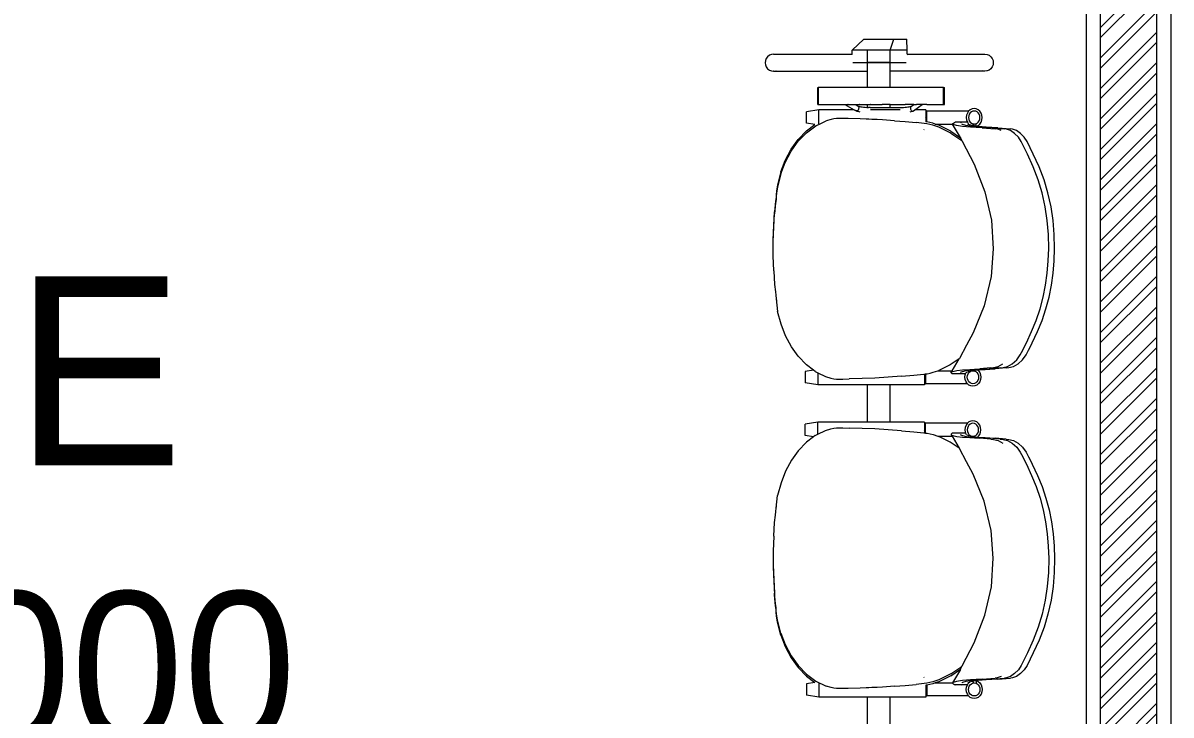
# Model space of a CAD drawing. Header units: millimetres. Extents: x -280308 to 6402717, y -14 to 2073074.
# Drawn here: x -21895 to -19867, y 636369 to 637591 of the extents above; entities that cross this region are included whole.
import ezdxf

# ---------------------------------------------------------------- set-up
doc = ezdxf.new("R2010")
doc.units = ezdxf.units.MM
doc.layers.get('0').update_dxf_attribs({"lineweight": 0})
for name, color, linetype, lineweight in [('A-ALINE-3', 111, 'Continuous', 15), ('A-ALINE-6', 117, 'Continuous', 9), ('A-FURN-EQPM', 177, 'Continuous', 0)]:
    doc.layers.add(name, color=color, linetype=linetype, lineweight=lineweight)
doc.layers.add('A-FILL-1', color=7, linetype='Continuous', lineweight=0, true_color=0x454545)
doc.layers.add('A-TEXT', color=254, linetype='Continuous')
doc.styles.add('Annotative', font='arial.ttf', dxfattribs={"height": 1.25})

# ---------------------------------------------------------------- blocks, each defined once
blk = doc.blocks.new('A$C52fb07ff')
at = {"layer": 'A-FILL-1', "ltscale": 0.25}
h = blk.add_hatch(dxfattribs=at)
h.set_pattern_fill('ANSI32', color=256, scale=4, angle=180)
h.set_pattern_definition([(225, (130700.98, -42918.705), (26.940768, -26.940768), []), (225, (130683.02, -42918.705), (26.940768, -26.940768), [])])
h.paths.add_polyline_path([(26022.8, -9372), (26022.8, -19522), (26122.8, -19522), (26122.8, -9372)])
at = {"layer": 'A-ALINE-3', "linetype": 'Continuous'}
blk.add_lwpolyline([(26022.8, -9372), (26022.8, -19522), (26122.8, -19522), (26122.8, -9372)], close=True, dxfattribs=at)
at = {"layer": 'A-ALINE-6'}
blk.add_lwpolyline([(25997.8, -9372), (25997.8, -19522), (26147.8, -19522), (26147.8, -9372)], close=True, dxfattribs=at)
blk = doc.blocks.new('A$C3a0a0d7c')
at = {"color": 0, "linetype": 'ByBlock', "lineweight": -2}
for p, q in [((-0.0967, -0.077), (-0.0758, -0.0575)), ((-0.0758, -0.0575), (-0.0232, -0.0575)), ((-0.0292, -0.077), (-0.0232, -0.0575)), ((-0.0232, -0.0575), (0, -0.0575)), ((0.0006, -0.077), (0, -0.0575)), ((-0.0967, -0.084), (-0.0967, -0.077)), ((-0.0692, -0.077), (-0.0967, -0.077)), ((-0.0292, -0.077), (-0.0692, -0.077)), ((-0.0692, -0.0985), (-0.0692, -0.077)), ((-0.0292, -0.0985), (-0.0292, -0.077)), ((0.0006, -0.077), (-0.0292, -0.077)), ((0.0006, -0.084), (0.0006, -0.077)), ((-0.2497, -0.0951), (-0.2502, -0.099)), ((-0.2502, -0.099), (-0.2497, -0.1029)), ((-0.2482, -0.0915), (-0.2497, -0.0951)), ((-0.2458, -0.0884), (-0.2482, -0.0915)), ((-0.2427, -0.086), (-0.2458, -0.0884)), ((-0.2391, -0.0845), (-0.2427, -0.086)), ((-0.2352, -0.084), (-0.2391, -0.0845)), ((-0.2352, -0.084), (-0.0967, -0.084)), ((-0.0967, -0.0846), (-0.0967, -0.084)), ((-0.0692, -0.099), (-0.0954, -0.099)), ((-0.0292, -0.0985), (-0.0692, -0.0985)), ((-0.0692, -0.099), (-0.0692, -0.0985)), ((-0.0292, -0.099), (-0.0692, -0.099)), ((-0.0692, -0.114), (-0.0692, -0.099)), ((-0.0292, -0.099), (-0.0292, -0.0985)), ((-0.0292, -0.114), (-0.0292, -0.099)), ((-0.0011, -0.099), (-0.0292, -0.099)), ((0.0006, -0.084), (0.0005, -0.084)), ((0.0006, -0.084), (0.1378, -0.084)), ((0.0006, -0.086), (0.0006, -0.0859)), ((0.1378, -0.084), (0.1416, -0.0845)), ((0.1416, -0.0845), (0.1452, -0.086)), ((0.1452, -0.086), (0.1484, -0.0884)), ((0.1484, -0.0884), (0.1507, -0.0915)), ((0.1507, -0.0915), (0.1522, -0.0951)), ((0.1522, -0.0951), (0.1527, -0.099)), ((0.1527, -0.099), (0.1522, -0.1029)), ((-0.2497, -0.1029), (-0.2482, -0.1065)), ((-0.2482, -0.1065), (-0.2458, -0.1096)), ((-0.2458, -0.1096), (-0.2427, -0.112)), ((-0.2427, -0.112), (-0.2391, -0.1135)), ((-0.2391, -0.1135), (-0.2352, -0.114)), ((-0.2386, -0.1135), (-0.235, -0.114)), ((-0.235, -0.114), (-0.2352, -0.114)), ((-0.2349, -0.114), (-0.235, -0.114)), ((-0.2349, -0.114), (-0.2347, -0.114)), ((-0.2347, -0.114), (-0.2308, -0.1135)), ((-0.2347, -0.114), (-0.2314, -0.1135)), ((-0.2347, -0.114), (-0.0692, -0.114)), ((-0.0692, -0.1429), (-0.0692, -0.114)), ((-0.0292, -0.1429), (-0.0292, -0.114)), ((0.1372, -0.114), (-0.0292, -0.114)), ((0.1372, -0.114), (0.1334, -0.1135)), ((0.1372, -0.114), (0.1339, -0.1135)), ((0.1372, -0.114), (0.1374, -0.114)), ((0.1375, -0.114), (0.1374, -0.114)), ((0.1411, -0.1135), (0.1375, -0.114)), ((0.1378, -0.114), (0.1375, -0.114)), ((0.1416, -0.1135), (0.1378, -0.114)), ((0.1452, -0.112), (0.1416, -0.1135)), ((0.1484, -0.1096), (0.1452, -0.112)), ((0.1507, -0.1065), (0.1484, -0.1096)), ((0.1522, -0.1029), (0.1507, -0.1065)), ((-0.1571, -0.143), (-0.1571, -0.143)), ((-0.1569, -0.143), (-0.1571, -0.143)), ((-0.1571, -0.1729), (-0.1571, -0.143)), ((-0.1569, -0.143), (-0.1568, -0.143)), ((-0.1568, -0.143), (-0.1566, -0.143)), ((-0.1559, -0.143), (-0.1566, -0.143)), ((-0.1559, -0.143), (-0.1557, -0.143)), ((-0.1438, -0.1429), (-0.1557, -0.143)), ((-0.1557, -0.1729), (-0.1557, -0.143)), ((-0.0692, -0.1429), (-0.1438, -0.1429)), ((-0.0292, -0.1429), (-0.0692, -0.1429)), ((0.0648, -0.143), (-0.0292, -0.1429)), ((0.0648, -0.143), (0.0653, -0.143)), ((0.0648, -0.1729), (0.0648, -0.143)), ((0.0653, -0.143), (0.0658, -0.143)), ((0.0662, -0.143), (0.0658, -0.143)), ((0.0662, -0.143), (0.0664, -0.143)), ((0.0662, -0.143), (0.0662, -0.143)), ((0.0664, -0.143), (0.0665, -0.143)), ((0.0665, -0.1729), (0.0665, -0.143)), ((-0.1551, -0.1822), (-0.1771, -0.186)), ((-0.1571, -0.1729), (-0.1571, -0.1729)), ((-0.1571, -0.1729), (-0.157, -0.1729)), ((-0.157, -0.1729), (-0.1569, -0.1729)), ((-0.1569, -0.1729), (-0.1568, -0.1729)), ((-0.1568, -0.1729), (-0.1566, -0.1729)), ((-0.1566, -0.1729), (-0.1564, -0.1729)), ((-0.1564, -0.1729), (-0.1562, -0.1729)), ((-0.1562, -0.1729), (-0.1559, -0.1729)), ((-0.1559, -0.1729), (-0.1557, -0.1729)), ((-0.1557, -0.1729), (-0.1554, -0.1729)), ((-0.1554, -0.1729), (-0.1543, -0.1729)), ((-0.0929, -0.1822), (-0.1551, -0.1822)), ((-0.1551, -0.2071), (-0.1551, -0.1822)), ((-0.1543, -0.1729), (-0.1438, -0.1728)), ((-0.1438, -0.1728), (-0.1425, -0.1729)), ((-0.1425, -0.1729), (-0.1243, -0.1728)), ((-0.1243, -0.1728), (-0.1232, -0.1728)), ((-0.1232, -0.1728), (-0.1094, -0.1728)), ((-0.1094, -0.1728), (-0.1093, -0.1728)), ((-0.1093, -0.1728), (-0.0929, -0.1822)), ((-0.1093, -0.1728), (-0.1044, -0.1728)), ((-0.1036, -0.1728), (-0.1044, -0.1728)), ((-0.1036, -0.1728), (-0.0915, -0.1728)), ((-0.0929, -0.1822), (-0.0905, -0.1836)), ((-0.0915, -0.1728), (-0.0914, -0.1728)), ((-0.0914, -0.1728), (-0.0871, -0.1753)), ((-0.0914, -0.1728), (-0.0842, -0.1728)), ((-0.0871, -0.1753), (-0.0863, -0.1756)), ((-0.0871, -0.1753), (-0.0866, -0.1755)), ((-0.0866, -0.1755), (-0.0859, -0.1762)), ((-0.0863, -0.1756), (-0.0849, -0.176)), ((-0.0855, -0.1817), (-0.0861, -0.1826)), ((-0.0859, -0.1762), (-0.0853, -0.1771)), ((-0.0851, -0.1805), (-0.0855, -0.1817)), ((-0.0853, -0.1771), (-0.085, -0.1782)), ((-0.0849, -0.1794), (-0.0851, -0.1805)), ((-0.085, -0.1782), (-0.0849, -0.1794)), ((-0.0849, -0.176), (-0.0831, -0.1764)), ((-0.0838, -0.1728), (-0.0842, -0.1728)), ((-0.0838, -0.1728), (-0.0692, -0.1728)), ((-0.0831, -0.1764), (-0.0811, -0.1768)), ((-0.0811, -0.1768), (-0.0788, -0.1771)), ((-0.0788, -0.1771), (-0.0763, -0.1774)), ((-0.0763, -0.1774), (-0.0736, -0.1776)), ((-0.0736, -0.1776), (-0.0708, -0.1779)), ((-0.0708, -0.1779), (-0.0692, -0.1779)), ((-0.0692, -0.1779), (-0.0692, -0.1728)), ((-0.0692, -0.1728), (-0.0639, -0.1728)), ((-0.0692, -0.1779), (-0.0678, -0.178)), ((-0.0647, -0.1781), (-0.0678, -0.178)), ((-0.0647, -0.1781), (-0.0617, -0.1782)), ((-0.012, -0.1822), (-0.0642, -0.1822)), ((-0.0637, -0.1728), (-0.0639, -0.1728)), ((-0.0637, -0.1728), (-0.0437, -0.1728)), ((-0.0617, -0.1782), (-0.0584, -0.1782)), ((-0.0584, -0.1782), (-0.0292, -0.1782)), ((-0.0437, -0.1728), (-0.0436, -0.1728)), ((-0.0292, -0.1728), (-0.0436, -0.1728)), ((-0.0292, -0.1782), (-0.0292, -0.1728)), ((-0.0292, -0.1728), (-0.0236, -0.1728)), ((-0.0292, -0.1782), (-0.0175, -0.1782)), ((-0.0236, -0.1728), (-0.0232, -0.1728)), ((-0.0232, -0.1728), (-0.0037, -0.1728)), ((-0.0175, -0.1782), (-0.0143, -0.1782)), ((-0.0143, -0.1782), (-0.0114, -0.1781)), ((-0.0114, -0.1781), (-0.0085, -0.178)), ((-0.0085, -0.178), (-0.0056, -0.1779)), ((-0.0056, -0.1779), (-0.0029, -0.1776)), ((-0.0037, -0.1728), (-0.003, -0.1728)), ((0.0123, -0.1728), (-0.003, -0.1728)), ((-0.0029, -0.1776), (-0.0004, -0.1774)), ((-0.0004, -0.1774), (0.002, -0.1771)), ((0.002, -0.1771), (0.0041, -0.1768)), ((0.0041, -0.1768), (0.006, -0.1764)), ((0.006, -0.1764), (0.0075, -0.176)), ((0.0063, -0.1787), (0.0062, -0.1798)), ((0.0062, -0.1798), (0.0064, -0.181)), ((0.0066, -0.1776), (0.0063, -0.1787)), ((0.0064, -0.181), (0.0068, -0.1821)), ((0.0072, -0.1767), (0.0066, -0.1776)), ((0.0068, -0.1821), (0.0074, -0.1831)), ((0.0079, -0.176), (0.0072, -0.1767)), ((0.0075, -0.176), (0.0083, -0.1758)), ((0.0079, -0.176), (0.0083, -0.1758)), ((0.0083, -0.1758), (0.0123, -0.1728)), ((0.0119, -0.184), (0.0144, -0.1822)), ((0.0124, -0.1728), (0.0123, -0.1728)), ((0.0124, -0.1728), (0.016, -0.1728)), ((0.0144, -0.1822), (0.0273, -0.1728)), ((0.0335, -0.1822), (0.0144, -0.1822)), ((0.016, -0.1728), (0.017, -0.1728)), ((0.0273, -0.1728), (0.017, -0.1728)), ((0.0354, -0.1729), (0.0273, -0.1728)), ((0.0273, -0.1728), (0.0273, -0.1728)), ((0.0335, -0.1822), (0.0335, -0.2032)), ((0.0354, -0.1729), (0.0367, -0.1728)), ((0.0367, -0.1728), (0.0544, -0.1729)), ((0.0544, -0.1729), (0.0559, -0.1729)), ((0.0559, -0.1729), (0.0633, -0.1729)), ((0.0633, -0.1729), (0.0641, -0.1729)), ((0.0647, -0.1729), (0.0641, -0.1729)), ((0.0648, -0.1729), (0.0647, -0.1729)), ((0.0648, -0.1729), (0.0653, -0.1729)), ((0.0653, -0.1729), (0.0653, -0.1729)), ((0.0653, -0.1729), (0.0658, -0.1729)), ((0.0658, -0.1729), (0.0658, -0.1729)), ((0.0658, -0.1729), (0.0662, -0.1729)), ((0.0662, -0.1729), (0.0664, -0.1729)), ((0.0662, -0.1729), (0.0662, -0.1729)), ((0.0664, -0.1729), (0.0665, -0.1729)), ((0.112, -0.182), (0.1092, -0.1844)), ((0.1154, -0.1803), (0.112, -0.182)), ((0.119, -0.1798), (0.1154, -0.1803)), ((0.1226, -0.1803), (0.119, -0.1798)), ((0.126, -0.182), (0.1226, -0.1803)), ((0.1289, -0.1845), (0.126, -0.182)), ((-0.1771, -0.2058), (-0.1771, -0.186)), ((-0.1521, -0.2063), (-0.1427, -0.2018)), ((-0.1336, -0.1992), (-0.1427, -0.2018)), ((-0.1288, -0.1983), (-0.1336, -0.1992)), ((-0.124, -0.1976), (-0.1288, -0.1983)), ((-0.1189, -0.1976), (-0.124, -0.1976)), ((-0.1138, -0.1976), (-0.1189, -0.1976)), ((-0.1103, -0.1977), (-0.1138, -0.1976)), ((-0.1036, -0.1978), (-0.1103, -0.1977)), ((-0.0824, -0.1983), (-0.1036, -0.1978)), ((-0.0897, -0.184), (-0.0905, -0.1836)), ((-0.0887, -0.1841), (-0.0897, -0.184)), ((-0.0897, -0.184), (-0.0884, -0.1844)), ((-0.0878, -0.1839), (-0.0887, -0.1841)), ((-0.0884, -0.1844), (-0.0868, -0.1849)), ((-0.0869, -0.1834), (-0.0878, -0.1839)), ((-0.0861, -0.1826), (-0.0869, -0.1834)), ((-0.0868, -0.1849), (-0.0849, -0.1853)), ((-0.0849, -0.1853), (-0.0828, -0.1857)), ((-0.072, -0.1987), (-0.0824, -0.1983)), ((-0.0668, -0.1989), (-0.072, -0.1987)), ((-0.0616, -0.1991), (-0.0668, -0.1989)), ((-0.0569, -0.1993), (-0.0616, -0.1991)), ((-0.0522, -0.1995), (-0.0569, -0.1993)), ((-0.0427, -0.2001), (-0.0522, -0.1995)), ((-0.022, -0.2015), (-0.0427, -0.2001)), ((-0.022, -0.2015), (-0.0028, -0.2031)), ((0.0059, -0.1857), (0.0078, -0.1853)), ((0.0074, -0.1831), (0.0082, -0.1838)), ((0.0078, -0.1853), (0.0095, -0.1849)), ((0.0082, -0.1838), (0.0091, -0.1843)), ((0.0091, -0.1843), (0.01, -0.1845)), ((0.0095, -0.1849), (0.011, -0.1844)), ((0.01, -0.1845), (0.011, -0.1844)), ((0.011, -0.1844), (0.0119, -0.184)), ((0.0354, -0.1959), (0.0335, -0.1959)), ((0.0354, -0.1989), (0.0335, -0.1959)), ((0.1092, -0.1844), (0.0354, -0.1844)), ((0.0354, -0.2034), (0.0354, -0.1844)), ((0.1055, -0.1917), (0.105, -0.1959)), ((0.105, -0.1959), (0.1055, -0.2001)), ((0.1069, -0.1879), (0.1055, -0.1917)), ((0.1055, -0.2001), (0.1069, -0.204)), ((0.1091, -0.1845), (0.1069, -0.1879)), ((0.1094, -0.1929), (0.109, -0.1959)), ((0.109, -0.1959), (0.1094, -0.1989)), ((0.1092, -0.1844), (0.1091, -0.1845)), ((0.1103, -0.1902), (0.1094, -0.1929)), ((0.1094, -0.1989), (0.1103, -0.2017)), ((0.1119, -0.1878), (0.1103, -0.1902)), ((0.1103, -0.2017), (0.1119, -0.204)), ((0.114, -0.1859), (0.1119, -0.1878)), ((0.1164, -0.1848), (0.114, -0.1859)), ((0.119, -0.1844), (0.1164, -0.1848)), ((0.1216, -0.1848), (0.119, -0.1844)), ((0.124, -0.1859), (0.1216, -0.1848)), ((0.1261, -0.1878), (0.124, -0.1859)), ((0.1277, -0.1902), (0.1261, -0.1878)), ((0.1261, -0.204), (0.1277, -0.2017)), ((0.1287, -0.1929), (0.1277, -0.1902)), ((0.1277, -0.2017), (0.1287, -0.1989)), ((0.129, -0.1959), (0.1287, -0.1929)), ((0.1287, -0.1989), (0.129, -0.1959)), ((0.1311, -0.1879), (0.1289, -0.1845)), ((0.1325, -0.1917), (0.1311, -0.1879)), ((0.1311, -0.204), (0.1325, -0.2001)), ((0.133, -0.1959), (0.1325, -0.1917)), ((0.1325, -0.2001), (0.133, -0.1959)), ((-0.1918, -0.2344), (-0.1774, -0.2193)), ((-0.1918, -0.2379), (-0.1774, -0.2228)), ((-0.1774, -0.2193), (-0.1626, -0.2083)), ((-0.1774, -0.2228), (-0.1608, -0.2105)), ((-0.1626, -0.2083), (-0.1771, -0.2058)), ((-0.1626, -0.2083), (-0.1625, -0.2083)), ((-0.1608, -0.2105), (-0.1521, -0.2063)), ((-0.0028, -0.2031), (0.0167, -0.2048)), ((0.0261, -0.2058), (0.0167, -0.2048)), ((0.0308, -0.2063), (0.0261, -0.2058)), ((0.0306, -0.2168), (0.03, -0.2178)), ((0.0355, -0.2069), (0.0308, -0.2063)), ((0.0335, -0.2033), (0.0335, -0.2032)), ((0.0354, -0.2034), (0.0335, -0.2032)), ((0.0355, -0.2034), (0.0354, -0.2034)), ((0.0354, -0.2062), (0.0354, -0.2062)), ((0.0409, -0.2046), (0.0355, -0.2034)), ((0.0409, -0.2081), (0.0355, -0.2069)), ((0.0462, -0.2061), (0.0409, -0.2046)), ((0.0462, -0.2095), (0.0409, -0.2081)), ((0.0502, -0.2074), (0.0462, -0.2061)), ((0.0566, -0.213), (0.0462, -0.2095)), ((0.0566, -0.2096), (0.0502, -0.2074)), ((0.0502, -0.2074), (0.0805, -0.2074)), ((0.0776, -0.2198), (0.0566, -0.2096)), ((0.0776, -0.2233), (0.0566, -0.213)), ((0.0776, -0.2198), (0.0946, -0.2315)), ((0.0804, -0.2073), (0.081, -0.2066)), ((0.0819, -0.2083), (0.0804, -0.2073)), ((0.0805, -0.2074), (0.0804, -0.2073)), ((0.0946, -0.2313), (0.0805, -0.2074)), ((0.081, -0.2066), (0.0823, -0.2057)), ((0.0878, -0.2099), (0.0819, -0.2083)), ((0.0823, -0.2057), (0.0839, -0.2047)), ((0.0839, -0.2047), (0.0855, -0.2039)), ((0.0963, -0.204), (0.0855, -0.2039)), ((0.0984, -0.2116), (0.0878, -0.2099)), ((0.0948, -0.2047), (0.0963, -0.204)), ((0.0963, -0.204), (0.0965, -0.2039)), ((0.1022, -0.204), (0.0963, -0.204)), ((0.1069, -0.204), (0.0965, -0.2039)), ((0.0972, -0.2074), (0.0971, -0.2074)), ((0.0986, -0.2084), (0.0972, -0.2074)), ((0.1127, -0.2126), (0.0984, -0.2116)), ((0.1045, -0.21), (0.0986, -0.2084)), ((0.1151, -0.2116), (0.1045, -0.21)), ((0.1069, -0.204), (0.1069, -0.204)), ((0.1069, -0.204), (0.1091, -0.2073)), ((0.1093, -0.2084), (0.1079, -0.2074)), ((0.1091, -0.2073), (0.1109, -0.2089)), ((0.1109, -0.2089), (0.1093, -0.2084)), ((0.1151, -0.21), (0.1109, -0.2089)), ((0.1119, -0.204), (0.114, -0.2059)), ((0.1227, -0.2133), (0.1127, -0.2126)), ((0.114, -0.2059), (0.1164, -0.207)), ((0.1163, -0.2102), (0.1151, -0.21)), ((0.1294, -0.2127), (0.1151, -0.2116)), ((0.1182, -0.2076), (0.1163, -0.2102)), ((0.1226, -0.2112), (0.1163, -0.2102)), ((0.1164, -0.207), (0.119, -0.2074)), ((0.119, -0.2074), (0.119, -0.2065)), ((0.119, -0.2074), (0.1216, -0.207)), ((0.1216, -0.207), (0.1226, -0.2065)), ((0.1226, -0.2065), (0.124, -0.2059)), ((0.1226, -0.2112), (0.1226, -0.2065)), ((0.1231, -0.2112), (0.1226, -0.2112)), ((0.1333, -0.2141), (0.1227, -0.2133)), ((0.1231, -0.2112), (0.126, -0.2098)), ((0.1257, -0.2116), (0.1231, -0.2112)), ((0.124, -0.2059), (0.1261, -0.204)), ((0.1399, -0.2127), (0.1257, -0.2116)), ((0.126, -0.2098), (0.1289, -0.2073)), ((0.1289, -0.2073), (0.1311, -0.204)), ((0.1394, -0.2134), (0.1294, -0.2127)), ((0.1333, -0.2141), (0.156, -0.2159)), ((0.15, -0.2142), (0.1394, -0.2134)), ((0.1499, -0.2134), (0.1399, -0.2127)), ((0.1605, -0.2142), (0.1499, -0.2134)), ((0.15, -0.2142), (0.1727, -0.216)), ((0.1596, -0.2161), (0.156, -0.2159)), ((0.1665, -0.2189), (0.1596, -0.2161)), ((0.1605, -0.2142), (0.1831, -0.216)), ((0.1763, -0.2162), (0.1727, -0.216)), ((0.1832, -0.219), (0.1763, -0.2162)), ((0.1866, -0.2162), (0.1831, -0.216)), ((0.1904, -0.2239), (0.1832, -0.219)), ((0.1936, -0.219), (0.1866, -0.2162)), ((0.2007, -0.2239), (0.1936, -0.219)), ((-0.2041, -0.2517), (-0.1918, -0.2344)), ((-0.2041, -0.2551), (-0.1918, -0.2379)), ((0.0776, -0.2233), (0.0955, -0.2355)), ((0.0946, -0.2313), (0.0946, -0.2315)), ((0.0946, -0.2315), (0.0978, -0.2376)), ((0.0955, -0.2355), (0.0978, -0.2376)), ((0.0978, -0.2376), (0.1188, -0.2783)), ((0.197, -0.2305), (0.1904, -0.2239)), ((0.2022, -0.2384), (0.197, -0.2305)), ((0.2073, -0.2305), (0.2007, -0.2239)), ((0.2131, -0.2604), (0.2022, -0.2384)), ((0.2125, -0.2384), (0.2073, -0.2305)), ((0.2234, -0.2604), (0.2125, -0.2384)), ((-0.2148, -0.2717), (-0.2041, -0.2517)), ((-0.2148, -0.2751), (-0.2041, -0.2551)), ((0.2233, -0.2828), (0.2131, -0.2604)), ((0.2336, -0.2828), (0.2234, -0.2604)), ((-0.2225, -0.292), (-0.2148, -0.2717)), ((-0.2225, -0.2954), (-0.2148, -0.2751)), ((0.1188, -0.2783), (0.138, -0.3273)), ((0.2321, -0.3057), (0.2233, -0.2828)), ((0.2424, -0.3057), (0.2336, -0.2828)), ((-0.2225, -0.292), (-0.2282, -0.3149)), ((-0.2225, -0.2954), (-0.2282, -0.3184)), ((-0.2282, -0.3149), (-0.2299, -0.326)), ((-0.2282, -0.3184), (-0.2299, -0.3294)), ((0.239, -0.3291), (0.2321, -0.3057)), ((0.2493, -0.3291), (0.2424, -0.3057)), ((-0.2317, -0.3435), (-0.2324, -0.3499)), ((-0.2309, -0.3372), (-0.2317, -0.3435)), ((-0.2309, -0.3406), (-0.2317, -0.347)), ((-0.2305, -0.3316), (-0.2309, -0.3372)), ((-0.2305, -0.335), (-0.2309, -0.3406)), ((-0.2299, -0.326), (-0.2305, -0.3316)), ((-0.2299, -0.3294), (-0.2305, -0.335)), ((0.138, -0.3273), (0.1493, -0.3774)), ((0.2444, -0.3535), (0.239, -0.3291)), ((0.2547, -0.3535), (0.2493, -0.3291)), ((-0.2351, -0.3863), (-0.2336, -0.3627)), ((-0.2324, -0.3499), (-0.2336, -0.3627)), ((-0.2324, -0.3533), (-0.2336, -0.3662)), ((-0.2317, -0.347), (-0.2324, -0.3533)), ((0.248, -0.3779), (0.2444, -0.3535)), ((0.2583, -0.3779), (0.2547, -0.3535)), ((-0.2351, -0.3898), (-0.2336, -0.3662)), ((0.1493, -0.3774), (0.1527, -0.4278)), ((0.25, -0.4025), (0.248, -0.3779)), ((0.2603, -0.4025), (0.2583, -0.3779)), ((-0.2359, -0.4118), (-0.2351, -0.3863)), ((-0.2359, -0.4153), (-0.2351, -0.3898)), ((0.2505, -0.4273), (0.25, -0.4025)), ((0.2608, -0.4273), (0.2603, -0.4025)), ((-0.2359, -0.4153), (-0.2359, -0.4118)), ((-0.2359, -0.4369), (-0.2359, -0.4153)), ((-0.2359, -0.4369), (-0.2359, -0.4369)), ((-0.2359, -0.4403), (-0.2359, -0.4369)), ((-0.235, -0.4665), (-0.2359, -0.4403)), ((0.1527, -0.4278), (0.1488, -0.4769)), ((0.2498, -0.449), (0.2505, -0.4273)), ((0.2601, -0.449), (0.2608, -0.4273)), ((0.248, -0.4705), (0.2498, -0.449)), ((0.2583, -0.4705), (0.2601, -0.449)), ((-0.235, -0.4665), (-0.2335, -0.4906)), ((0.1488, -0.4769), (0.1364, -0.5286)), ((0.2451, -0.4919), (0.248, -0.4705)), ((0.2554, -0.4919), (0.2583, -0.4705)), ((-0.2335, -0.4906), (-0.2322, -0.5035)), ((-0.2322, -0.5035), (-0.2315, -0.5099)), ((0.2408, -0.5133), (0.2451, -0.4919)), ((0.2511, -0.5133), (0.2554, -0.4919)), ((-0.2315, -0.5099), (-0.2308, -0.5163)), ((-0.2308, -0.5163), (-0.2304, -0.5218)), ((-0.2305, -0.5163), (-0.2304, -0.5183)), ((-0.2304, -0.5183), (-0.2301, -0.5206)), ((-0.2304, -0.5218), (-0.2298, -0.5272)), ((0.2353, -0.534), (0.2408, -0.5133)), ((0.2456, -0.534), (0.2511, -0.5133)), ((-0.2298, -0.5272), (-0.2281, -0.5382)), ((-0.2222, -0.5608), (-0.2281, -0.5382)), ((0.1364, -0.5286), (0.117, -0.5763)), ((0.2285, -0.5542), (0.2353, -0.534)), ((0.2388, -0.5542), (0.2456, -0.534)), ((-0.2144, -0.5812), (-0.2222, -0.5608)), ((0.2204, -0.574), (0.2285, -0.5542)), ((0.2307, -0.574), (0.2388, -0.5542)), ((-0.2037, -0.6011), (-0.2144, -0.5812)), ((0.117, -0.5763), (0.1056, -0.5978)), ((0.2113, -0.5936), (0.2204, -0.574)), ((0.2216, -0.5936), (0.2307, -0.574)), ((-0.1919, -0.6175), (-0.2037, -0.6011)), ((0.1056, -0.5978), (0.093, -0.6214)), ((0.2002, -0.6151), (0.2046, -0.6068)), ((0.2046, -0.6068), (0.208, -0.6002)), ((0.208, -0.6002), (0.2113, -0.5936)), ((0.2105, -0.6151), (0.2149, -0.6068)), ((0.2149, -0.6068), (0.2183, -0.6002)), ((0.2183, -0.6002), (0.2216, -0.5936)), ((-0.1772, -0.6328), (-0.1919, -0.6175)), ((0.0927, -0.6218), (0.0767, -0.6328)), ((0.0799, -0.643), (0.0927, -0.6218)), ((0.0927, -0.6218), (0.093, -0.6214)), ((0.1862, -0.6309), (0.1941, -0.6238)), ((0.1941, -0.6238), (0.2002, -0.6151)), ((0.1966, -0.6309), (0.2044, -0.6238)), ((0.2044, -0.6238), (0.2105, -0.6151)), ((-0.1649, -0.6421), (-0.1794, -0.6446)), ((-0.1794, -0.6446), (-0.1794, -0.6644)), ((-0.1649, -0.6421), (-0.1772, -0.6328)), ((-0.1616, -0.6445), (-0.1649, -0.6421)), ((-0.1616, -0.6445), (-0.1574, -0.6466)), ((-0.1574, -0.6466), (-0.1435, -0.6534)), ((-0.1574, -0.6466), (-0.1574, -0.6682)), ((0.0331, -0.6488), (0.0357, -0.6485)), ((0.0357, -0.6485), (0.0411, -0.6473)), ((0.0411, -0.6473), (0.0464, -0.6459)), ((0.0464, -0.6459), (0.055, -0.643)), ((0.055, -0.643), (0.0567, -0.6424)), ((0.055, -0.643), (0.0799, -0.643)), ((0.0767, -0.6328), (0.0567, -0.6424)), ((0.0781, -0.6468), (0.0782, -0.6458)), ((0.0798, -0.6483), (0.0781, -0.6468)), ((0.0782, -0.6458), (0.0799, -0.643)), ((0.0782, -0.6458), (0.0815, -0.6445)), ((0.0806, -0.6485), (0.0798, -0.6483)), ((0.0819, -0.6486), (0.0806, -0.6485)), ((0.0815, -0.6445), (0.0881, -0.6429)), ((0.0986, -0.6487), (0.0819, -0.6486)), ((0.0881, -0.6429), (0.0981, -0.6416)), ((0.0949, -0.6459), (0.095, -0.6458)), ((0.095, -0.6458), (0.0982, -0.6446)), ((0.0981, -0.6416), (0.111, -0.6407)), ((0.0982, -0.6446), (0.1048, -0.6429)), ((0.1, -0.6487), (0.0986, -0.6487)), ((0.1, -0.6487), (0.0986, -0.6487)), ((0.1038, -0.6487), (0.1, -0.6487)), ((0.1032, -0.6503), (0.1038, -0.6487)), ((0.1038, -0.6487), (0.1046, -0.6464)), ((0.1046, -0.6464), (0.1051, -0.6457)), ((0.1048, -0.6429), (0.1148, -0.6417)), ((0.1062, -0.6456), (0.1089, -0.6446)), ((0.1071, -0.6515), (0.1081, -0.6487)), ((0.1081, -0.6487), (0.1097, -0.6463)), ((0.1089, -0.6446), (0.1154, -0.6429)), ((0.1097, -0.6463), (0.1117, -0.6445)), ((0.111, -0.6407), (0.1196, -0.6402)), ((0.1117, -0.6445), (0.1141, -0.6434)), ((0.1141, -0.6434), (0.1167, -0.643)), ((0.1148, -0.6417), (0.1276, -0.6408)), ((0.1154, -0.6429), (0.1162, -0.6428)), ((0.1162, -0.6428), (0.1203, -0.6423)), ((0.1167, -0.643), (0.1193, -0.6434)), ((0.1167, -0.643), (0.1167, -0.6439)), ((0.1193, -0.6434), (0.1203, -0.6439)), ((0.1196, -0.6402), (0.1287, -0.6395)), ((0.1203, -0.6423), (0.1251, -0.6417)), ((0.1203, -0.6423), (0.1203, -0.6439)), ((0.1203, -0.6439), (0.1217, -0.6445)), ((0.1217, -0.6445), (0.1238, -0.6463)), ((0.1238, -0.6463), (0.1254, -0.6487)), ((0.1251, -0.6417), (0.1266, -0.6431)), ((0.1251, -0.6417), (0.1254, -0.6417)), ((0.1254, -0.6417), (0.1382, -0.6408)), ((0.1254, -0.6487), (0.1264, -0.6515)), ((0.1266, -0.6431), (0.1289, -0.6464)), ((0.1276, -0.6408), (0.1362, -0.6402)), ((0.1481, -0.6381), (0.1287, -0.6395)), ((0.1289, -0.6464), (0.1302, -0.6503)), ((0.1362, -0.6402), (0.1454, -0.6396)), ((0.1382, -0.6408), (0.1467, -0.6402)), ((0.1648, -0.6381), (0.1454, -0.6396)), ((0.1467, -0.6402), (0.1559, -0.6396)), ((0.1481, -0.6381), (0.1533, -0.6374)), ((0.1533, -0.6374), (0.1612, -0.6356)), ((0.1752, -0.6381), (0.1559, -0.6396)), ((0.1612, -0.6356), (0.1696, -0.6309)), ((0.1648, -0.6381), (0.17, -0.6375)), ((0.17, -0.6375), (0.1779, -0.6357)), ((0.1752, -0.6381), (0.1804, -0.6375)), ((0.1779, -0.6357), (0.1862, -0.6309)), ((0.1804, -0.6375), (0.1882, -0.6357)), ((0.1882, -0.6357), (0.1966, -0.6309)), ((-0.1574, -0.6682), (-0.1794, -0.6644)), ((-0.0692, -0.6682), (-0.1574, -0.6682)), ((-0.1435, -0.6534), (-0.134, -0.6562)), ((-0.134, -0.6562), (-0.1291, -0.6572)), ((-0.1291, -0.6572), (-0.1241, -0.6579)), ((-0.1241, -0.6579), (-0.1185, -0.6579)), ((-0.1185, -0.6579), (-0.113, -0.6578)), ((-0.113, -0.6578), (-0.1019, -0.6576)), ((-0.0786, -0.6569), (-0.1019, -0.6576)), ((-0.0565, -0.656), (-0.0786, -0.6569)), ((-0.0692, -0.7337), (-0.0692, -0.6682)), ((-0.0292, -0.6682), (-0.0692, -0.6682)), ((-0.033, -0.6547), (-0.0565, -0.656)), ((-0.0095, -0.6529), (-0.033, -0.6547)), ((-0.0292, -0.7337), (-0.0292, -0.6682)), ((0.0313, -0.6682), (-0.0292, -0.6682)), ((-0.0095, -0.6529), (0.0122, -0.6511)), ((0.0122, -0.6511), (0.0239, -0.6499)), ((0.0239, -0.6499), (0.0298, -0.6492)), ((0.0298, -0.6492), (0.0313, -0.6491)), ((0.0313, -0.6491), (0.0331, -0.6488)), ((0.0313, -0.6491), (0.0313, -0.6682)), ((0.0331, -0.6515), (0.0313, -0.6545)), ((0.0331, -0.6545), (0.0313, -0.6545)), ((0.0331, -0.6488), (0.0331, -0.666)), ((0.107, -0.666), (0.0331, -0.666)), ((0.1027, -0.6545), (0.1032, -0.6503)), ((0.1032, -0.6586), (0.1027, -0.6545)), ((0.1046, -0.6625), (0.1032, -0.6586)), ((0.1068, -0.6658), (0.1046, -0.6625)), ((0.1067, -0.6545), (0.1071, -0.6515)), ((0.1071, -0.6574), (0.1067, -0.6545)), ((0.107, -0.666), (0.1068, -0.6658)), ((0.1097, -0.6684), (0.107, -0.666)), ((0.1081, -0.6602), (0.1071, -0.6574)), ((0.1097, -0.6626), (0.1081, -0.6602)), ((0.1117, -0.6644), (0.1097, -0.6626)), ((0.1131, -0.67), (0.1097, -0.6684)), ((0.1141, -0.6656), (0.1117, -0.6644)), ((0.1167, -0.666), (0.1141, -0.6656)), ((0.1193, -0.6656), (0.1167, -0.666)), ((0.1217, -0.6644), (0.1193, -0.6656)), ((0.1237, -0.6684), (0.1203, -0.67)), ((0.1238, -0.6626), (0.1217, -0.6644)), ((0.1266, -0.6658), (0.1237, -0.6684)), ((0.1254, -0.6602), (0.1238, -0.6626)), ((0.1264, -0.6574), (0.1254, -0.6602)), ((0.1264, -0.6515), (0.1267, -0.6545)), ((0.1267, -0.6545), (0.1264, -0.6574)), ((0.1289, -0.6625), (0.1266, -0.6658)), ((0.1302, -0.6586), (0.1289, -0.6625)), ((0.1302, -0.6503), (0.1307, -0.6545)), ((0.1307, -0.6545), (0.1302, -0.6586)), ((0.1167, -0.6706), (0.1131, -0.67)), ((0.1203, -0.67), (0.1167, -0.6706)), ((-0.1574, -0.7337), (-0.1794, -0.7375)), ((-0.1794, -0.7574), (-0.1794, -0.7375)), ((-0.0692, -0.7337), (-0.1574, -0.7337)), ((-0.1574, -0.7554), (-0.1574, -0.7337)), ((-0.1574, -0.7554), (-0.1435, -0.7485)), ((-0.1435, -0.7485), (-0.134, -0.7457)), ((-0.134, -0.7457), (-0.1291, -0.7447)), ((-0.1291, -0.7447), (-0.1241, -0.744)), ((-0.1241, -0.744), (-0.1185, -0.7441)), ((-0.1185, -0.7441), (-0.113, -0.7441)), ((-0.113, -0.7441), (-0.1019, -0.7443)), ((-0.0786, -0.745), (-0.1019, -0.7443)), ((-0.0565, -0.7459), (-0.0786, -0.745)), ((-0.0292, -0.7337), (-0.0692, -0.7337)), ((-0.033, -0.7472), (-0.0565, -0.7459)), ((-0.0095, -0.749), (-0.033, -0.7472)), ((0.0313, -0.7337), (-0.0292, -0.7337)), ((-0.0095, -0.749), (0.0122, -0.7508)), ((0.0313, -0.7337), (0.0313, -0.7529)), ((0.0331, -0.7474), (0.0313, -0.7474)), ((0.0331, -0.7504), (0.0313, -0.7474)), ((0.107, -0.7359), (0.0331, -0.7359)), ((0.0331, -0.7531), (0.0331, -0.7359)), ((0.1032, -0.7433), (0.1027, -0.7474)), ((0.1027, -0.7474), (0.1032, -0.7516)), ((0.1046, -0.7394), (0.1032, -0.7433)), ((0.1068, -0.7361), (0.1046, -0.7394)), ((0.1071, -0.7445), (0.1067, -0.7474)), ((0.1067, -0.7474), (0.1071, -0.7504)), ((0.107, -0.7359), (0.1068, -0.7361)), ((0.1097, -0.7335), (0.107, -0.7359)), ((0.1081, -0.7417), (0.1071, -0.7445)), ((0.1097, -0.7393), (0.1081, -0.7417)), ((0.1131, -0.7319), (0.1097, -0.7335)), ((0.1117, -0.7375), (0.1097, -0.7393)), ((0.1141, -0.7363), (0.1117, -0.7375)), ((0.1167, -0.7313), (0.1131, -0.7319)), ((0.1167, -0.7359), (0.1141, -0.7363)), ((0.1203, -0.7319), (0.1167, -0.7313)), ((0.1193, -0.7363), (0.1167, -0.7359)), ((0.1217, -0.7375), (0.1193, -0.7363)), ((0.1237, -0.7335), (0.1203, -0.7319)), ((0.1238, -0.7393), (0.1217, -0.7375)), ((0.1266, -0.7361), (0.1237, -0.7335)), ((0.1254, -0.7417), (0.1238, -0.7393)), ((0.1264, -0.7445), (0.1254, -0.7417)), ((0.1267, -0.7474), (0.1264, -0.7445)), ((0.1264, -0.7504), (0.1267, -0.7474)), ((0.1289, -0.7394), (0.1266, -0.7361)), ((0.1302, -0.7433), (0.1289, -0.7394)), ((0.1307, -0.7474), (0.1302, -0.7433)), ((0.1302, -0.7516), (0.1307, -0.7474)), ((-0.1772, -0.7691), (-0.1919, -0.7844)), ((-0.1649, -0.7599), (-0.1794, -0.7574)), ((-0.1649, -0.7599), (-0.1772, -0.7691)), ((-0.1616, -0.7574), (-0.1649, -0.7599)), ((-0.1616, -0.7574), (-0.1574, -0.7554)), ((0.0122, -0.7508), (0.0239, -0.752)), ((0.0239, -0.752), (0.0298, -0.7527)), ((0.0298, -0.7527), (0.0313, -0.7529)), ((0.0313, -0.7529), (0.0331, -0.7531)), ((0.0331, -0.7531), (0.0357, -0.7534)), ((0.0357, -0.7534), (0.0411, -0.7546)), ((0.0411, -0.7546), (0.0464, -0.756)), ((0.0464, -0.756), (0.055, -0.7589)), ((0.055, -0.7589), (0.0567, -0.7595)), ((0.055, -0.7589), (0.0799, -0.7589)), ((0.0767, -0.7692), (0.0567, -0.7595)), ((0.0927, -0.7801), (0.0767, -0.7692)), ((0.0798, -0.7536), (0.0781, -0.7551)), ((0.0781, -0.7551), (0.0782, -0.7561)), ((0.0782, -0.7561), (0.0815, -0.7574)), ((0.0782, -0.7561), (0.0799, -0.7589)), ((0.0806, -0.7534), (0.0798, -0.7536)), ((0.0799, -0.7589), (0.0927, -0.7801)), ((0.0819, -0.7533), (0.0806, -0.7534)), ((0.0815, -0.7574), (0.0881, -0.7591)), ((0.0986, -0.7532), (0.0819, -0.7533)), ((0.0881, -0.7591), (0.0981, -0.7603)), ((0.0949, -0.756), (0.095, -0.7561)), ((0.095, -0.7561), (0.0982, -0.7573)), ((0.0981, -0.7603), (0.111, -0.7612)), ((0.0982, -0.7573), (0.1048, -0.759)), ((0.1, -0.7532), (0.0986, -0.7532)), ((0.1, -0.7532), (0.0986, -0.7533)), ((0.1038, -0.7532), (0.1, -0.7532)), ((0.1032, -0.7516), (0.1038, -0.7532)), ((0.1038, -0.7532), (0.1046, -0.7555)), ((0.1046, -0.7555), (0.1051, -0.7562)), ((0.1048, -0.759), (0.1148, -0.7603)), ((0.1062, -0.7563), (0.1089, -0.7573)), ((0.1071, -0.7504), (0.1081, -0.7532)), ((0.1081, -0.7532), (0.1097, -0.7556)), ((0.1089, -0.7573), (0.1154, -0.759)), ((0.1097, -0.7556), (0.1117, -0.7574)), ((0.111, -0.7612), (0.1196, -0.7618)), ((0.1117, -0.7574), (0.1141, -0.7586)), ((0.1141, -0.7586), (0.1167, -0.7589)), ((0.1148, -0.7603), (0.1276, -0.7611)), ((0.1154, -0.759), (0.1162, -0.7591)), ((0.1162, -0.7591), (0.1203, -0.7596)), ((0.1167, -0.7589), (0.1167, -0.7581)), ((0.1167, -0.7589), (0.1193, -0.7586)), ((0.1193, -0.7586), (0.1203, -0.7581)), ((0.1196, -0.7618), (0.1287, -0.7624)), ((0.1203, -0.7581), (0.1217, -0.7574)), ((0.1203, -0.7596), (0.1203, -0.7581)), ((0.1203, -0.7596), (0.1251, -0.7602)), ((0.1217, -0.7574), (0.1238, -0.7556)), ((0.1238, -0.7556), (0.1254, -0.7532)), ((0.1251, -0.7602), (0.1266, -0.7588)), ((0.1251, -0.7602), (0.1254, -0.7603)), ((0.1254, -0.7532), (0.1264, -0.7504)), ((0.1254, -0.7603), (0.1382, -0.7611)), ((0.1266, -0.7588), (0.1289, -0.7555)), ((0.1276, -0.7611), (0.1362, -0.7617)), ((0.1481, -0.7639), (0.1287, -0.7624)), ((0.1289, -0.7555), (0.1302, -0.7516)), ((0.1362, -0.7617), (0.1454, -0.7623)), ((0.1382, -0.7611), (0.1467, -0.7617)), ((0.1648, -0.7638), (0.1454, -0.7623)), ((0.1467, -0.7617), (0.1559, -0.7623)), ((0.1481, -0.7639), (0.1533, -0.7645)), ((0.1533, -0.7645), (0.1612, -0.7663)), ((0.1752, -0.7638), (0.1559, -0.7623)), ((0.1612, -0.7663), (0.1696, -0.7711)), ((0.1648, -0.7638), (0.17, -0.7644)), ((0.17, -0.7644), (0.1779, -0.7662)), ((0.1752, -0.7638), (0.1804, -0.7644)), ((0.1779, -0.7662), (0.1862, -0.771)), ((0.1804, -0.7644), (0.1882, -0.7662)), ((0.1882, -0.7662), (0.1966, -0.771)), ((-0.1919, -0.7844), (-0.2037, -0.8008)), ((0.0927, -0.7801), (0.093, -0.7805)), ((0.1056, -0.8042), (0.093, -0.7805)), ((0.1862, -0.771), (0.1941, -0.7781)), ((0.1941, -0.7781), (0.2002, -0.7868)), ((0.1966, -0.771), (0.2044, -0.7781)), ((0.2002, -0.7868), (0.2046, -0.7952)), ((0.2044, -0.7781), (0.2105, -0.7868)), ((0.2105, -0.7868), (0.2149, -0.7952)), ((-0.2037, -0.8008), (-0.2144, -0.8207)), ((0.117, -0.8256), (0.1056, -0.8042)), ((0.2046, -0.7952), (0.208, -0.8017)), ((0.208, -0.8017), (0.2113, -0.8083)), ((0.2113, -0.8083), (0.2204, -0.8279)), ((0.2149, -0.7952), (0.2183, -0.8017)), ((0.2183, -0.8017), (0.2216, -0.8083)), ((0.2216, -0.8083), (0.2307, -0.8279)), ((-0.2144, -0.8207), (-0.2222, -0.8411)), ((0.1364, -0.8734), (0.117, -0.8256)), ((0.2204, -0.8279), (0.2285, -0.8478)), ((0.2307, -0.8279), (0.2388, -0.8478)), ((-0.2222, -0.8411), (-0.2281, -0.8637)), ((0.2285, -0.8478), (0.2353, -0.868)), ((0.2388, -0.8478), (0.2456, -0.868)), ((-0.2298, -0.8747), (-0.2281, -0.8637)), ((0.2353, -0.868), (0.2408, -0.8887)), ((0.2456, -0.868), (0.2511, -0.8887)), ((-0.2322, -0.8984), (-0.2315, -0.892)), ((-0.2315, -0.892), (-0.2308, -0.8856)), ((-0.2308, -0.8856), (-0.2304, -0.8801)), ((-0.2305, -0.8856), (-0.2304, -0.8836)), ((-0.2304, -0.8801), (-0.2298, -0.8747)), ((-0.2304, -0.8836), (-0.2301, -0.8813)), ((0.1488, -0.925), (0.1364, -0.8734)), ((0.2408, -0.8887), (0.2451, -0.91)), ((0.2511, -0.8887), (0.2554, -0.91)), ((-0.235, -0.9354), (-0.2335, -0.9113)), ((-0.2335, -0.9113), (-0.2322, -0.8984)), ((0.2451, -0.91), (0.248, -0.9314)), ((0.2554, -0.91), (0.2583, -0.9314)), ((0.1527, -0.9741), (0.1488, -0.925)), ((0.248, -0.9314), (0.2498, -0.9529)), ((0.2583, -0.9314), (0.2601, -0.9529)), ((-0.235, -0.9354), (-0.2359, -0.9616)), ((-0.2359, -0.9616), (-0.2359, -0.965)), ((-0.2359, -0.965), (-0.2359, -0.9651)), ((-0.2359, -0.9651), (-0.2359, -0.9866)), ((0.2498, -0.9529), (0.2505, -0.9746)), ((0.2601, -0.9529), (0.2608, -0.9746)), ((-0.2359, -0.9866), (-0.2351, -1.0121)), ((-0.2359, -0.9866), (-0.2359, -0.9901)), ((-0.2359, -0.9901), (-0.2351, -1.0156)), ((0.1493, -1.0245), (0.1527, -0.9741)), ((0.2505, -0.9746), (0.25, -0.9994)), ((0.2608, -0.9746), (0.2603, -0.9994)), ((-0.2351, -1.0121), (-0.2336, -1.0358)), ((0.25, -0.9994), (0.248, -1.024)), ((0.2603, -0.9994), (0.2583, -1.024)), ((-0.2351, -1.0156), (-0.2336, -1.0392)), ((0.138, -1.0746), (0.1493, -1.0245)), ((0.248, -1.024), (0.2444, -1.0484)), ((0.2583, -1.024), (0.2547, -1.0484)), ((-0.2324, -1.0486), (-0.2336, -1.0358)), ((-0.2324, -1.052), (-0.2336, -1.0392)), ((-0.2317, -1.0549), (-0.2324, -1.0486)), ((-0.2317, -1.0584), (-0.2324, -1.052)), ((0.2444, -1.0484), (0.239, -1.0728)), ((0.2547, -1.0484), (0.2493, -1.0728)), ((-0.2309, -1.0613), (-0.2317, -1.0549)), ((-0.2309, -1.0647), (-0.2317, -1.0584)), ((-0.2305, -1.0669), (-0.2309, -1.0613)), ((-0.2305, -1.0703), (-0.2309, -1.0647)), ((-0.2299, -1.0725), (-0.2305, -1.0669)), ((-0.2299, -1.0759), (-0.2305, -1.0703)), ((-0.2282, -1.0836), (-0.2299, -1.0725)), ((0.1188, -1.1236), (0.138, -1.0746)), ((0.239, -1.0728), (0.2321, -1.0962)), ((0.2493, -1.0728), (0.2424, -1.0962)), ((-0.2282, -1.087), (-0.2299, -1.0759)), ((-0.2225, -1.1065), (-0.2282, -1.0836)), ((-0.2225, -1.11), (-0.2282, -1.087)), ((-0.2225, -1.1065), (-0.2148, -1.1268)), ((-0.2225, -1.11), (-0.2148, -1.1302)), ((0.2321, -1.0962), (0.2233, -1.1191)), ((0.2424, -1.0962), (0.2336, -1.1191)), ((-0.2148, -1.1268), (-0.2041, -1.1468)), ((-0.2148, -1.1302), (-0.2041, -1.1502)), ((0.0978, -1.1643), (0.1188, -1.1236)), ((0.2233, -1.1191), (0.2131, -1.1415)), ((0.2336, -1.1191), (0.2234, -1.1415)), ((-0.2041, -1.1468), (-0.1918, -1.164)), ((-0.2041, -1.1502), (-0.1918, -1.1675)), ((0.2131, -1.1415), (0.2022, -1.1635)), ((0.2234, -1.1415), (0.2125, -1.1635)), ((-0.1918, -1.164), (-0.1774, -1.1791)), ((-0.1918, -1.1675), (-0.1774, -1.1826)), ((0.0776, -1.1786), (0.0955, -1.1664)), ((0.0776, -1.1821), (0.0946, -1.1704)), ((0.0946, -1.1706), (0.0805, -1.1945)), ((0.0946, -1.1704), (0.0978, -1.1643)), ((0.0946, -1.1706), (0.0946, -1.1704)), ((0.0955, -1.1664), (0.0978, -1.1643)), ((0.197, -1.1714), (0.1904, -1.178)), ((0.2022, -1.1635), (0.197, -1.1714)), ((0.2073, -1.1714), (0.2007, -1.178)), ((0.2125, -1.1635), (0.2073, -1.1714)), ((-0.1774, -1.1791), (-0.1608, -1.1915)), ((-0.1774, -1.1826), (-0.1626, -1.1936)), ((-0.1626, -1.1936), (-0.1771, -1.1961)), ((-0.1771, -1.1961), (-0.1771, -1.2159)), ((-0.1626, -1.1936), (-0.1625, -1.1936)), ((-0.1608, -1.1915), (-0.1427, -1.2001)), ((-0.1551, -1.1948), (-0.1551, -1.2197)), ((0.0261, -1.1961), (0.0167, -1.1971)), ((0.0308, -1.1956), (0.0261, -1.1961)), ((0.0306, -1.1851), (0.03, -1.1841)), ((0.0355, -1.195), (0.0308, -1.1956)), ((0.0409, -1.1938), (0.0355, -1.195)), ((0.0462, -1.1924), (0.0409, -1.1938)), ((0.0462, -1.1959), (0.0409, -1.1973)), ((0.0566, -1.1889), (0.0462, -1.1924)), ((0.0502, -1.1945), (0.0462, -1.1959)), ((0.0566, -1.1924), (0.0502, -1.1945)), ((0.0502, -1.1945), (0.0805, -1.1945)), ((0.0776, -1.1786), (0.0566, -1.1889)), ((0.0776, -1.1821), (0.0566, -1.1924)), ((0.0819, -1.1936), (0.0804, -1.1946)), ((0.0805, -1.1945), (0.0804, -1.1946)), ((0.0804, -1.1946), (0.081, -1.1953)), ((0.081, -1.1953), (0.0823, -1.1962)), ((0.0878, -1.192), (0.0819, -1.1936)), ((0.0823, -1.1962), (0.0839, -1.1972)), ((0.0984, -1.1904), (0.0878, -1.192)), ((0.0972, -1.1945), (0.0971, -1.1945)), ((0.0986, -1.1935), (0.0972, -1.1945)), ((0.1127, -1.1893), (0.0984, -1.1904)), ((0.1045, -1.1919), (0.0986, -1.1935)), ((0.1151, -1.1903), (0.1045, -1.1919)), ((0.1069, -1.1979), (0.1091, -1.1946)), ((0.1093, -1.1935), (0.1079, -1.1945)), ((0.1091, -1.1946), (0.1109, -1.1931)), ((0.1109, -1.1931), (0.1093, -1.1935)), ((0.1151, -1.1919), (0.1109, -1.1931)), ((0.1119, -1.1979), (0.114, -1.1961)), ((0.1227, -1.1886), (0.1127, -1.1893)), ((0.114, -1.1961), (0.1164, -1.1949)), ((0.1294, -1.1892), (0.1151, -1.1903)), ((0.1163, -1.1917), (0.1151, -1.1919)), ((0.1226, -1.1907), (0.1163, -1.1917)), ((0.1182, -1.1943), (0.1163, -1.1917)), ((0.1164, -1.1949), (0.119, -1.1945)), ((0.119, -1.1945), (0.1216, -1.1949)), ((0.119, -1.1945), (0.119, -1.1954)), ((0.1216, -1.1949), (0.1226, -1.1954)), ((0.1226, -1.1907), (0.1226, -1.1954)), ((0.1231, -1.1907), (0.1226, -1.1907)), ((0.1226, -1.1954), (0.124, -1.1961)), ((0.1333, -1.1878), (0.1227, -1.1886)), ((0.1257, -1.1903), (0.1231, -1.1907)), ((0.1231, -1.1907), (0.126, -1.1921)), ((0.124, -1.1961), (0.1261, -1.1979)), ((0.1399, -1.1892), (0.1257, -1.1903)), ((0.126, -1.1921), (0.1289, -1.1946)), ((0.1289, -1.1946), (0.1311, -1.198)), ((0.1394, -1.1885), (0.1294, -1.1892)), ((0.1333, -1.1878), (0.156, -1.186)), ((0.15, -1.1877), (0.1394, -1.1885)), ((0.1499, -1.1885), (0.1399, -1.1892)), ((0.1605, -1.1877), (0.1499, -1.1885)), ((0.15, -1.1877), (0.1727, -1.186)), ((0.1596, -1.1858), (0.156, -1.186)), ((0.1665, -1.183), (0.1596, -1.1858)), ((0.1605, -1.1877), (0.1831, -1.186)), ((0.1763, -1.1857), (0.1727, -1.186)), ((0.1832, -1.1829), (0.1763, -1.1857)), ((0.1866, -1.1857), (0.1831, -1.186)), ((0.1904, -1.178), (0.1832, -1.1829)), ((0.1936, -1.1829), (0.1866, -1.1857)), ((0.2007, -1.178), (0.1936, -1.1829)), ((-0.1551, -1.2197), (-0.1771, -1.2159)), ((-0.1336, -1.2027), (-0.1427, -1.2001)), ((-0.1288, -1.2037), (-0.1336, -1.2027)), ((-0.124, -1.2044), (-0.1288, -1.2037)), ((-0.1189, -1.2043), (-0.124, -1.2044)), ((-0.1138, -1.2043), (-0.1189, -1.2043)), ((-0.1103, -1.2042), (-0.1138, -1.2043)), ((-0.1036, -1.2041), (-0.1103, -1.2042)), ((-0.0824, -1.2036), (-0.1036, -1.2041)), ((-0.072, -1.2033), (-0.0824, -1.2036)), ((-0.0668, -1.203), (-0.072, -1.2033)), ((-0.0616, -1.2028), (-0.0668, -1.203)), ((-0.0569, -1.2026), (-0.0616, -1.2028)), ((-0.0522, -1.2024), (-0.0569, -1.2026)), ((-0.0427, -1.2019), (-0.0522, -1.2024)), ((-0.022, -1.2004), (-0.0427, -1.2019)), ((-0.022, -1.2004), (-0.0028, -1.1988)), ((-0.0028, -1.1988), (0.0167, -1.1971)), ((0.0354, -1.1985), (0.0335, -1.1987)), ((0.0335, -1.1986), (0.0335, -1.1987)), ((0.0335, -1.1987), (0.0335, -1.2197)), ((0.0354, -1.203), (0.0335, -1.206)), ((0.0354, -1.206), (0.0335, -1.206)), ((0.0355, -1.1985), (0.0354, -1.1985)), ((0.0354, -1.1985), (0.0354, -1.2175)), ((0.0409, -1.1973), (0.0355, -1.1985)), ((0.0839, -1.1972), (0.0855, -1.198)), ((0.0963, -1.1979), (0.0855, -1.198)), ((0.0948, -1.1972), (0.0963, -1.1979)), ((0.1022, -1.1979), (0.0963, -1.1979)), ((0.0963, -1.1979), (0.0965, -1.198)), ((0.1069, -1.1979), (0.0965, -1.198)), ((0.105, -1.206), (0.1055, -1.2018)), ((0.1055, -1.2102), (0.105, -1.206)), ((0.1055, -1.2018), (0.1069, -1.198)), ((0.1069, -1.2141), (0.1055, -1.2102)), ((0.1069, -1.198), (0.1069, -1.1979)), ((0.1091, -1.2174), (0.1069, -1.2141)), ((0.109, -1.206), (0.1094, -1.203)), ((0.1094, -1.209), (0.109, -1.206)), ((0.1094, -1.203), (0.1103, -1.2003)), ((0.1103, -1.2118), (0.1094, -1.209)), ((0.1103, -1.2003), (0.1119, -1.1979)), ((0.1119, -1.2141), (0.1103, -1.2118)), ((0.114, -1.216), (0.1119, -1.2141)), ((0.1164, -1.2171), (0.114, -1.216)), ((0.124, -1.216), (0.1216, -1.2171)), ((0.1261, -1.2141), (0.124, -1.216)), ((0.1261, -1.1979), (0.1277, -1.2003)), ((0.1277, -1.2118), (0.1261, -1.2141)), ((0.1277, -1.2003), (0.1287, -1.203)), ((0.1287, -1.209), (0.1277, -1.2118)), ((0.1287, -1.203), (0.129, -1.206)), ((0.129, -1.206), (0.1287, -1.209)), ((0.1311, -1.2141), (0.1289, -1.2174)), ((0.1311, -1.198), (0.1325, -1.2018)), ((0.1325, -1.2102), (0.1311, -1.2141)), ((0.1325, -1.2018), (0.133, -1.206)), ((0.133, -1.206), (0.1325, -1.2102)), ((-0.0692, -1.2197), (-0.1551, -1.2197)), ((-0.0692, -1.2797), (-0.0692, -1.2197)), ((-0.0292, -1.2197), (-0.0692, -1.2197)), ((-0.0292, -1.2797), (-0.0292, -1.2197)), ((0.0335, -1.2197), (-0.0292, -1.2197)), ((0.1092, -1.2175), (0.0354, -1.2175)), ((0.1092, -1.2175), (0.1091, -1.2174)), ((0.112, -1.22), (0.1092, -1.2175)), ((0.1154, -1.2216), (0.112, -1.22)), ((0.119, -1.2221), (0.1154, -1.2216)), ((0.119, -1.2175), (0.1164, -1.2171)), ((0.1216, -1.2171), (0.119, -1.2175)), ((0.1226, -1.2216), (0.119, -1.2221)), ((0.126, -1.22), (0.1226, -1.2216)), ((0.1289, -1.2174), (0.126, -1.22))]:
    blk.add_line(p, q, dxfattribs=at)
blk = doc.blocks.new('A$C36884486')
at = {"xscale": 1000, "yscale": 1000, "zscale": 1000}
blk.add_blockref('A$C3a0a0d7c', (9383.4, -8103.3), dxfattribs=at)
blk = doc.blocks.new('aa')
at = {"ltscale": 0.25}
blk.add_blockref('A$C52fb07ff', (-46014.9, 648945.2), dxfattribs=at)
at = {"layer": 'A-FURN-EQPM', "ltscale": 0.25}
blk.add_blockref('A$C36884486', (-29717.1, 645723.3), dxfattribs=at)
at = {"layer": 'A-TEXT', "ltscale": 0.25, "insert": (-25096.8, 637143.9), "char_height": 267.3, "attachment_point": 1, "style": 'Annotative'}
blk.add_mtext_dynamic_manual_height_columns('\\pxqc;{\\fCentury Gothic|b0|i0|c0|p34;\\H1.25x;OFFICE\\P\\H0.8x;FFL +15.000}', width=5332.382, gutter_width=1670.6, heights=[0], dxfattribs=at)

msp = doc.modelspace()

# ---------------------------------------------------------------- block references
msp.add_blockref('aa', (0, 0))

doc.saveas('drawing.dxf')
